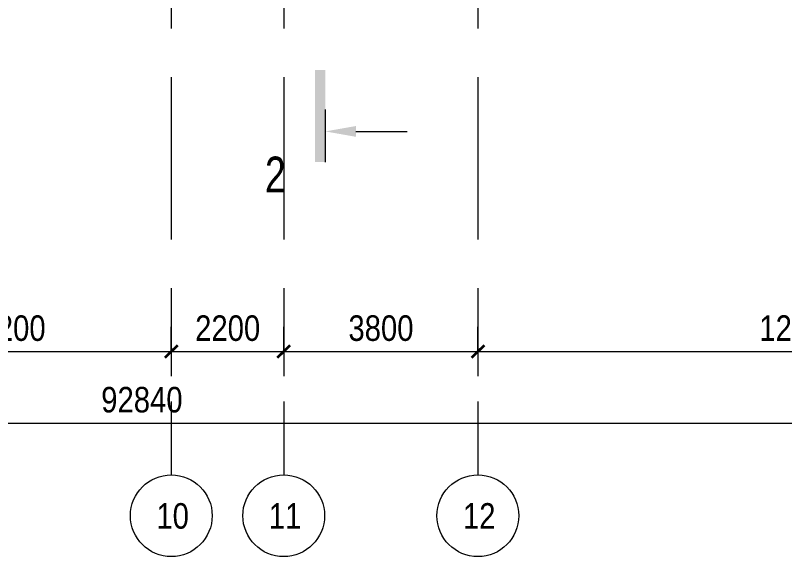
# Model space of a CAD drawing. Header units: millimetres. Extents: x 48966 to 155647, y -43515 to 30475.
# Drawn here: x 101280 to 116335, y -43338 to -32748 of the extents above; entities that cross this region are included whole.
import ezdxf

# ---------------------------------------------------------------- set-up
doc = ezdxf.new("R2010")
doc.units = ezdxf.units.MM
doc.linetypes.add('Осевые', pattern=[6350, 1270, -952.5, 3175, -952.5])
for name, color, linetype, lineweight in [('Оси', 7, 'Continuous', 9), ('Оси-1', 7, 'Continuous', 18), ('Оси-2', 7, 'Осевые', 9), ('Размеры', 7, 'Continuous', 9), ('Размеры-200', 7, 'Continuous', 9), ('Разрезы', 7, 'Continuous', 9)]:
    doc.layers.add(name, color=color, linetype=linetype, lineweight=lineweight)
doc.styles.add('Arial Narrow', font='ARIALN.TTF', dxfattribs={"height": 500})
doc.styles.add('Arial_1', font='arial.ttf', dxfattribs={"width": 0.75, "height": 700})
doc.dimstyles.new('Диагональ_-_2_5_мм_Arial_narrow', dxfattribs={"dimscale": 304.8, "dimtxt": 511.715487, "dimasz": 0.787402, "dimexe": 1.574803, "dimexo": 0.0625, "dimgap": 0.19685, "dimtad": 1, "dimdec": 0, "dimzin": 0, "dimdsep": 46, "dimtxsty": 'Arial Narrow', "dimblk1": 'OBLIQUE', "dimblk2": 'OBLIQUE', "dimsah": 1, "dimcen": 0.09, "dimdle": 1.574803, "dimazin": 0, "dimtfac": 1, "dimtdec": 4, "dimtix": 1, "dimtmove": 0, "dimatfit": 3, "dimfxl": 1.574803, "dimfxlon": 1, "dimtvp": 1, "dimtolj": 1, "dimtzin": 0, "dimarcsym": 2})

# ---------------------------------------------------------------- blocks, each defined once
blk = doc.blocks.new('Ось сетки - По умолчанию 2-349628-План -1-го этажа на отм_ -10_350')
at = {"layer": 'Оси-1'}
blk.add_circle((0, 0), 4, dxfattribs=at)
blk = doc.blocks.new('Разрез - Номер сзади-234830-План -1-го этажа на отм_ -10_350')
at = {"layer": 'Разрезы'}
for points in [[(0, 0), (0, 1), (9.004, 1), (9.004, 0)], [(2.471, -3), (3, 0), (3.529, -3)]]:
    blk.add_hatch(color=256, dxfattribs=at).paths.add_polyline_path(points, flags=0)
blk.add_line((3, -3), (3, -8), dxfattribs=at)
blk = doc.blocks.new('DIMBLOCK1-План -1-го этажа на отм_ -10_350')
at = {"layer": 'Размеры-200', "lineweight": 35, "transparency": 16777216}
for points in [[(57332, -40724), (57452, -40604), (57212, -40844)], [(150172, -40724), (150292, -40604), (150052, -40844)]]:
    blk.add_hatch(color=256, dxfattribs=at).paths.add_polyline_path(points, flags=0)
at = {"layer": 'Размеры-200', "transparency": 16777216}
for p, q in [((57332, -40244), (57332, -41204)), ((57332, -40724), (57332, -40244)), ((150172, -40244), (150172, -41204)), ((150172, -40724), (150172, -40244)), ((56852, -40724), (150652, -40724))]:
    blk.add_line(p, q, dxfattribs=at)
at = {"layer": 'Размеры-200', "lineweight": 35, "transparency": 16777216}
for p, q in [((57452, -40604), (57212, -40844)), ((57332, -40724), (57452, -40604)), ((150292, -40604), (150052, -40844)), ((150172, -40724), (150292, -40604)), ((57212, -40844), (57332, -40724)), ((150052, -40844), (150172, -40724))]:
    blk.add_line(p, q, dxfattribs=at)
at = {"layer": 'Размеры-200', "color": 0, "transparency": 16777216, "insert": (102960, -40017), "char_height": 500, "width": 1900.66, "attachment_point": 1, "line_spacing_factor": 0.974696, "style": 'Arial Narrow'}
blk.add_mtext('92840', dxfattribs=at)
blk = doc.blocks.new('_Oblique')
at = {"color": 0, "linetype": 'ByBlock', "lineweight": -2}
blk.add_line((-0.5, -0.5), (0.5, 0.5), dxfattribs=at)
blk = doc.blocks.new('DIMBLOCK10-План -1-го этажа на отм_ -10_350')
at = {"layer": 'Размеры-200', "lineweight": 35, "transparency": 16777216}
for points in [[(98132, -39324), (98252, -39204), (98012, -39444)], [(104332, -39324), (104452, -39204), (104212, -39444)]]:
    blk.add_hatch(color=256, dxfattribs=at).paths.add_polyline_path(points, flags=0)
at = {"layer": 'Размеры-200', "transparency": 16777216}
for p, q in [((98132, -38844), (98132, -39804)), ((98132, -39324), (98132, -38844)), ((104332, -38844), (104332, -39804)), ((104332, -39324), (104332, -38844)), ((98132, -39324), (104332, -39324))]:
    blk.add_line(p, q, dxfattribs=at)
at = {"layer": 'Размеры-200', "lineweight": 35, "transparency": 16777216}
for p, q in [((98252, -39204), (98012, -39444)), ((98132, -39324), (98252, -39204)), ((104452, -39204), (104212, -39444)), ((104332, -39324), (104452, -39204)), ((98012, -39444), (98132, -39324)), ((104212, -39444), (104332, -39324))]:
    blk.add_line(p, q, dxfattribs=at)
at = {"layer": 'Размеры-200', "color": 0, "transparency": 16777216, "insert": (100598, -38617), "char_height": 500, "width": 1520.53, "attachment_point": 1, "line_spacing_factor": 0.974696, "style": 'Arial Narrow'}
blk.add_mtext('6200', dxfattribs=at)
blk = doc.blocks.new('DIMBLOCK11-План -1-го этажа на отм_ -10_350')
at = {"layer": 'Размеры-200', "lineweight": 35, "transparency": 16777216}
for points in [[(104332, -39324), (104452, -39204), (104212, -39444)], [(106532, -39324), (106652, -39204), (106412, -39444)]]:
    blk.add_hatch(color=256, dxfattribs=at).paths.add_polyline_path(points, flags=0)
at = {"layer": 'Размеры-200', "transparency": 16777216}
for p, q in [((104332, -38844), (104332, -39804)), ((104332, -39324), (104332, -38844)), ((106532, -38844), (106532, -39804)), ((106532, -39324), (106532, -38844)), ((104332, -39324), (106532, -39324))]:
    blk.add_line(p, q, dxfattribs=at)
at = {"layer": 'Размеры-200', "lineweight": 35, "transparency": 16777216}
for p, q in [((104452, -39204), (104212, -39444)), ((104332, -39324), (104452, -39204)), ((106652, -39204), (106412, -39444)), ((106532, -39324), (106652, -39204)), ((104212, -39444), (104332, -39324)), ((106412, -39444), (106532, -39324))]:
    blk.add_line(p, q, dxfattribs=at)
at = {"layer": 'Размеры-200', "color": 0, "transparency": 16777216, "insert": (104798, -38617), "char_height": 500, "width": 1520.53, "attachment_point": 1, "line_spacing_factor": 0.974696, "style": 'Arial Narrow'}
blk.add_mtext('2200', dxfattribs=at)
blk = doc.blocks.new('DIMBLOCK12-План -1-го этажа на отм_ -10_350')
at = {"layer": 'Размеры-200', "lineweight": 35, "transparency": 16777216}
for points in [[(106532, -39324), (106652, -39204), (106412, -39444)], [(110332, -39324), (110452, -39204), (110212, -39444)]]:
    blk.add_hatch(color=256, dxfattribs=at).paths.add_polyline_path(points, flags=0)
at = {"layer": 'Размеры-200', "transparency": 16777216}
for p, q in [((106532, -38844), (106532, -39804)), ((106532, -39324), (106532, -38844)), ((110332, -38844), (110332, -39804)), ((110332, -39324), (110332, -38844)), ((106532, -39324), (110332, -39324))]:
    blk.add_line(p, q, dxfattribs=at)
at = {"layer": 'Размеры-200', "lineweight": 35, "transparency": 16777216}
for p, q in [((106652, -39204), (106412, -39444)), ((106532, -39324), (106652, -39204)), ((110452, -39204), (110212, -39444)), ((110332, -39324), (110452, -39204)), ((106412, -39444), (106532, -39324)), ((110212, -39444), (110332, -39324))]:
    blk.add_line(p, q, dxfattribs=at)
at = {"layer": 'Размеры-200', "color": 0, "transparency": 16777216, "insert": (107798, -38617), "char_height": 500, "width": 1520.53, "attachment_point": 1, "line_spacing_factor": 0.974696, "style": 'Arial Narrow'}
blk.add_mtext('3800', dxfattribs=at)
blk = doc.blocks.new('DIMBLOCK13-План -1-го этажа на отм_ -10_350')
at = {"layer": 'Размеры-200', "lineweight": 35, "transparency": 16777216}
for points in [[(110332, -39324), (110452, -39204), (110212, -39444)], [(122932, -39324), (123052, -39204), (122812, -39444)]]:
    blk.add_hatch(color=256, dxfattribs=at).paths.add_polyline_path(points, flags=0)
at = {"layer": 'Размеры-200', "transparency": 16777216}
for p, q in [((110332, -38844), (110332, -39804)), ((110332, -39324), (110332, -38844)), ((122932, -38844), (122932, -39804)), ((122932, -39324), (122932, -38844)), ((110332, -39324), (122932, -39324))]:
    blk.add_line(p, q, dxfattribs=at)
at = {"layer": 'Размеры-200', "lineweight": 35, "transparency": 16777216}
for p, q in [((110452, -39204), (110212, -39444)), ((110332, -39324), (110452, -39204)), ((123052, -39204), (122812, -39444)), ((122932, -39324), (123052, -39204)), ((110212, -39444), (110332, -39324)), ((122812, -39444), (122932, -39324))]:
    blk.add_line(p, q, dxfattribs=at)
at = {"layer": 'Размеры-200', "color": 0, "transparency": 16777216, "insert": (115840, -38617), "char_height": 500, "width": 1900.66, "attachment_point": 1, "line_spacing_factor": 0.974696, "style": 'Arial Narrow'}
blk.add_mtext('12600', dxfattribs=at)

msp = doc.modelspace()

# ---------------------------------------------------------------- linework, layer by layer
at = {"layer": 'Оси-2'}
for p, q in [((104331.6, 25417.1), (104331.6, -41737.8)), ((106531.6, 25417.1), (106531.6, -41737.8)), ((110331.6, 25417.1), (110331.6, -41737.8))]:
    msp.add_line(p, q, dxfattribs=at)
at = {"layer": 'Разрезы'}
msp.add_line((107346.4, -35618.2), (107346.4, -34587.7), dxfattribs=at)

# ---------------------------------------------------------------- block references
at = {"layer": 'Оси-1', "xscale": 199.9999999999999, "yscale": 199.9999999999999, "zscale": 199.9999999999999, "rotation": 180}
for p in [(104331.6, -42537.8), (106531.6, -42537.8), (110331.6, -42537.8)]:
    msp.add_blockref('Ось сетки - По умолчанию 2-349628-План -1-го этажа на отм_ -10_350', p, dxfattribs=at)
at = {"layer": 'Разрезы', "xscale": 199.9999999999999, "yscale": 199.9999999999999, "zscale": 199.9999999999999, "rotation": 90}
msp.add_blockref('Разрез - Номер сзади-234830-План -1-го этажа на отм_ -10_350', (107346.4, -35618.2), dxfattribs=at)

# ---------------------------------------------------------------- texts
at = {"layer": 'Оси', "char_height": 500, "width": 769.62, "attachment_point": 1, "style": 'Arial Narrow'}
for s, insert in [('10', (104039.4, -42291.7)), ('11', (106239.4, -42291.7)), ('12', (110039.4, -42291.7))]:
    msp.add_mtext(s, dxfattribs=dict(at, insert=insert))
at = {"layer": 'Разрезы', "insert": (106164.2, -35511.1), "char_height": 700, "width": 505.063, "attachment_point": 1, "style": 'Arial_1'}
msp.add_mtext('\\fArial|b0|i0|c204|p34|;\\W.75;2', dxfattribs=at)

# ---------------------------------------------------------------- dimensions: what is measured, and where the dimension line sits
at = {"layer": 'Размеры'}
for base, p1, p2, override, picture, middle in [((104331.6, -39323.6), (98131.6, -38843.6), (104331.6, -38843.6), {"dimpost": '<>', "dimfxl": 6200}, 'DIMBLOCK10-План -1-го этажа на отм_ -10_350', (101231.6, -39008.3)), ((106531.6, -39323.6), (104331.6, -38843.6), (106531.6, -38843.6), {"dimpost": '<>', "dimfxl": 2200}, 'DIMBLOCK11-План -1-го этажа на отм_ -10_350', (105431.6, -39008.3)), ((110331.6, -39323.6), (106531.6, -38843.6), (110331.6, -38843.6), {"dimpost": '<>', "dimfxl": 3800}, 'DIMBLOCK12-План -1-го этажа на отм_ -10_350', (108431.6, -39008.3)), ((122931.6, -39323.6), (110331.6, -38843.6), (122931.6, -38843.6), {"dimpost": '<>', "dimfxl": 12600}, 'DIMBLOCK13-План -1-го этажа на отм_ -10_350', (116631.6, -39008.3)), ((150171.6, -40723.6), (57331.6, -40243.6), (150171.6, -40243.6), {"dimpost": '<>', "dimfxl": 92840}, 'DIMBLOCK1-План -1-го этажа на отм_ -10_350', (103751.6, -40408.3))]:
    dim = msp.add_linear_dim(base=base, p1=p1, p2=p2, dimstyle='Диагональ_-_2_5_мм_Arial_narrow', override=override, dxfattribs=at)
    dim.commit()
    dim.dimension.update_dxf_attribs({"geometry": picture, "text_midpoint": middle})

doc.saveas('drawing.dxf')
